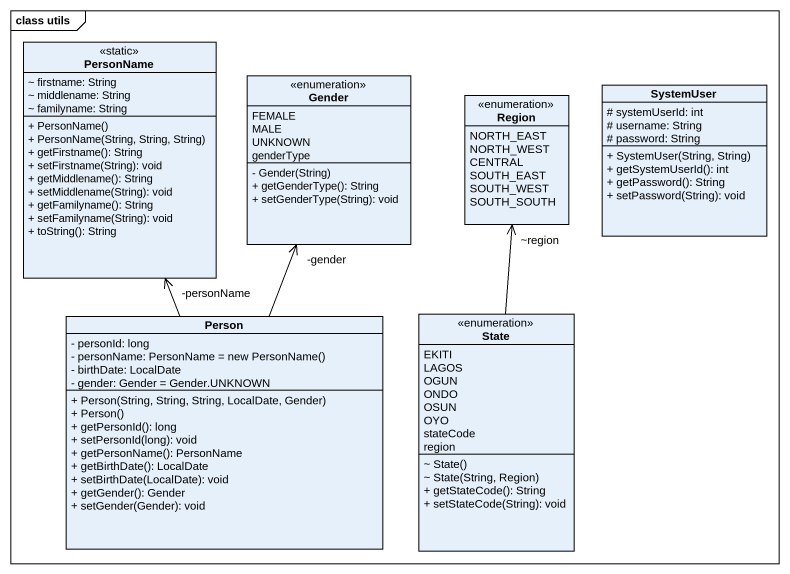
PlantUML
@startuml
mainframe class utils
hide circle
hide empty members
skinparam classAttributeIconSize 0
class PersonName <<static>> {
  ~ firstname: String
  ~ middlename: String
  ~ familyname: String
  + PersonName()
  + PersonName(String, String, String)
  + getFirstname(): String
  + setFirstname(String): void
  + getMiddlename(): String
  + setMiddlename(String): void
  + getFamilyname(): String
  + setFamilyname(String): void
  + toString(): String
}
enum Gender {
  FEMALE
  MALE
  UNKNOWN
  genderType
  - Gender(String)
  + getGenderType(): String
  + setGenderType(String): void
}
enum Region {
  NORTH_EAST
  NORTH_WEST
  CENTRAL
  SOUTH_EAST
  SOUTH_WEST
  SOUTH_SOUTH
}
class SystemUser {
  # systemUserId: int
  # username: String
  # password: String
  + SystemUser(String, String)
  + getSystemUserId(): int
  + getPassword(): String
  + setPassword(String): void
}
class "Person" as Person_ {
  - personId: long
  {field} - personName: PersonName = new PersonName()
  - birthDate: LocalDate
  - gender: Gender = Gender.UNKNOWN
  + Person(String, String, String, LocalDate, Gender)
  + Person()
  + getPersonId(): long
  + setPersonId(long): void
  + getPersonName(): PersonName
  + getBirthDate(): LocalDate
  + setBirthDate(LocalDate): void
  + getGender(): Gender
  + setGender(Gender): void
}
enum "State" as State_ {
  EKITI
  LAGOS
  OGUN
  ONDO
  OSUN
  OYO
  stateCode
  region
  ~ State()
  ~ State(String, Region)
  + getStateCode(): String
  + setStateCode(String): void
}
Person_ -up-> "-personName" PersonName
Person_ -up-> "-gender" Gender
State_ -up-> "~region" Region
@enduml
